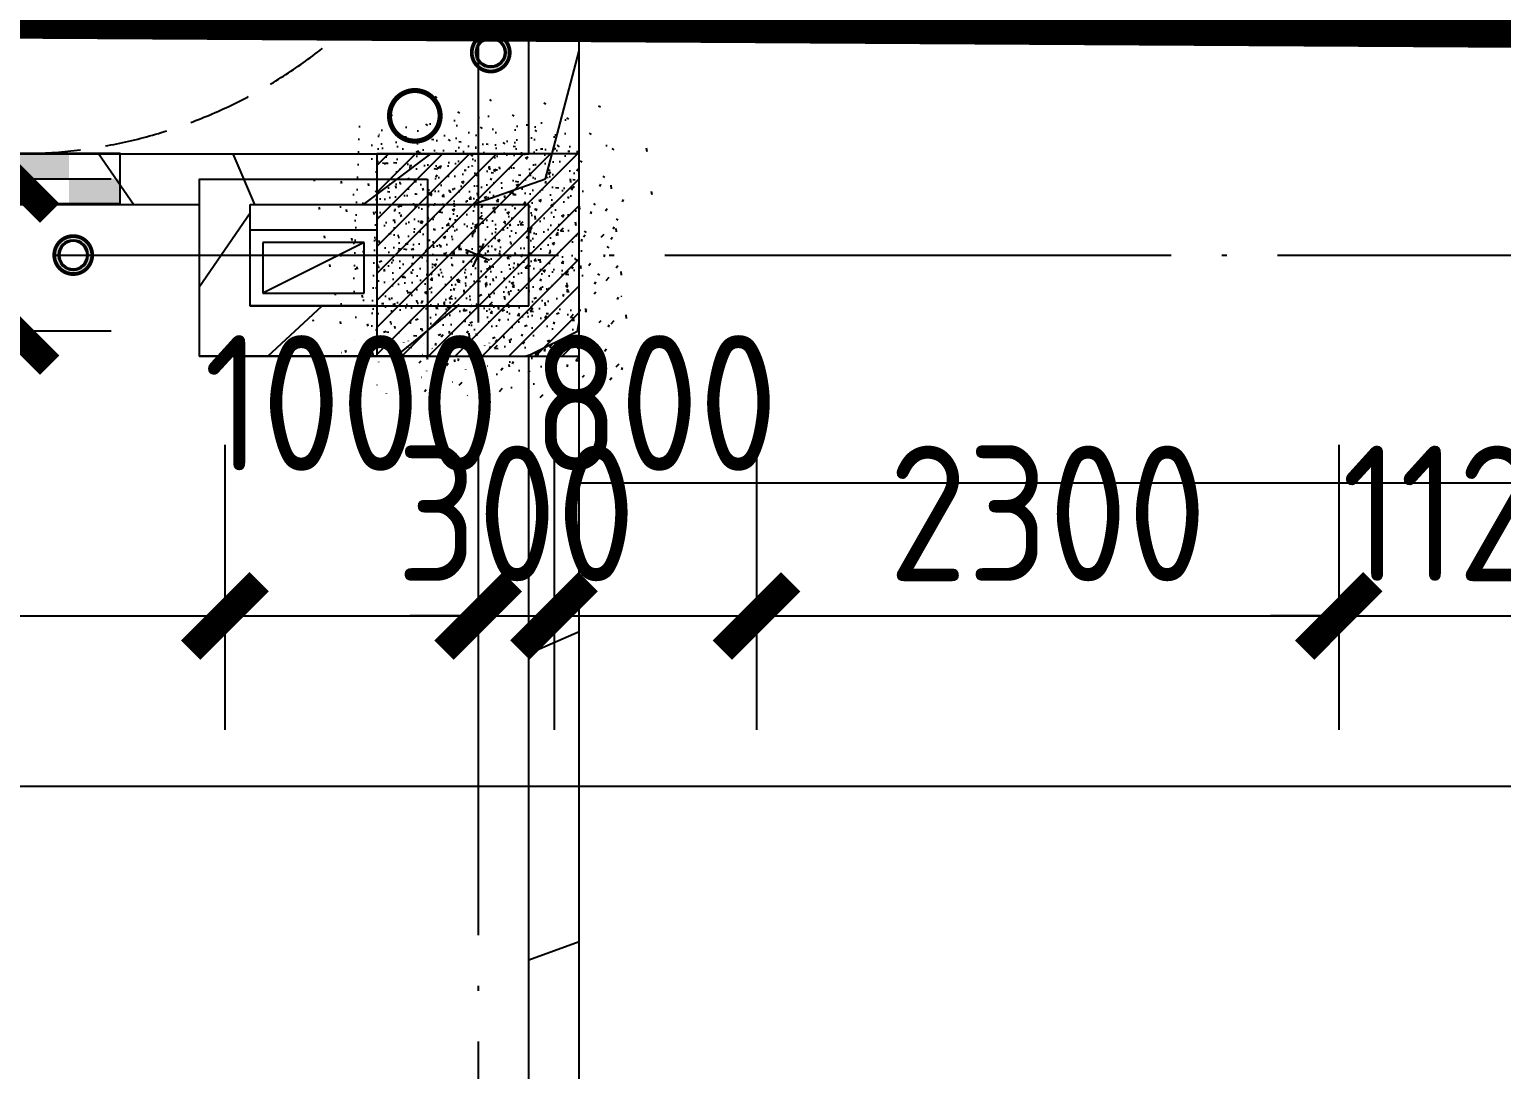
# Model space of a CAD drawing. Header units: inches. Extents: x 0 to 1813292486, y 0 to 3473589894.
# Drawn here: x 600563714 to 600569529, y 3473209201 to 3473213309 of the extents above; entities that cross this region are included whole.
import ezdxf
from ezdxf.enums import TextEntityAlignment as Align
from ezdxf.xclip import XClip

# ---------------------------------------------------------------- set-up
doc = ezdxf.new("R2010")
doc.units = ezdxf.units.IN
doc.header["$LTSCALE"] = 1000
doc.header["$MEASUREMENT"] = 0
doc.header["$XCLIPFRAME"] = 2
for name, pattern in [('AX-MALL-GIRD-200$0$DOTE', [2.4200000000000004, 2, -0.2, 0.02, -0.2]), ('AX-MALL-WALL-P02-QT$0$DASH', [0.35, 0.25, -0.1]), ('AX-MALL-WALL-P02-QT$0$DOTE', [2.4200000000000004, 2, -0.2, 0.02, -0.2]), ('PX-MALL-P02-LG$0$CONTINOUS', [0])]:
    doc.linetypes.add(name, pattern=pattern)
for name, color, linetype in [('A-Anno-Note', 241, 'Continuous'), ('AX-MALL-DIM-P02$0$A-Anno-Dims', 3, 'Continuous'), ('AX-MALL-DIM-P02$0$A-Detl-Thin', 131, 'Continuous'), ('AX-MALL-GIRD-200$0$A-Grid', 222, 'AX-MALL-GIRD-200$0$DOTE'), ('AX-MALL-P02-200$0$A-Anno-Note', 241, 'Continuous'), ('AX-MALL-WALL-P02$0$A-Anno-Note', 241, 'Continuous'), ('AX-MALL-WALL-P02-QT$0$_T_S__T_ELEV_A-STRS', 7, 'Continuous'), ('AX-MALL-WALL-P02-QT$0$A-Detl-Patt', 8, 'Continuous'), ('AX-MALL-WALL-P02-QT$0$A-Detl-Thin', 131, 'Continuous'), ('AX-MALL-WALL-P02-QT$0$A-Strs', 151, 'Continuous'), ('AX-MALL-WALL-P02-QT$0$A-Wall', 2, 'Continuous'), ('AX-MALL-WALL-P02-QT$0$A-Wall-Patt', 13, 'Continuous'), ('AX-MALL-WALL-P02-QT$0$A-Wind', 4, 'Continuous'), ('AX-MALL-ZTKD-P02$0$A-Anno-Note', 241, 'Continuous'), ('MX-MALL-P02-LG$0$M-VT-DUCT-FLG', 40, 'Continuous'), ('MX-MALL-P02-LG$0$M-VT-DUCT-KED', 170, 'Continuous'), ('MX-MALL-P02-LG$0$M-VT-DUCT-SAD', 90, 'Continuous'), ('PX-MALL-P02-LG$0$P-Hydt-Pipe', 221, 'Continuous'), ('PX-MALL-P02-LG$0$P-Hydt-Xz', 11, 'PX-MALL-P02-LG$0$Xz_LINE'), ('PX-MALL-P02-LG$0$P-Pipe-Risr', 7, 'Continuous'), ('PX-MALL-P02-LG$0$P-Pipe-Risr-Arch', 6, 'Continuous'), ('PX-MALL-P02-LG$0$P-Pipe-Risr-W100', 6, 'Continuous'), ('PX-MALL-P02-LG$0$P-Pipe-Risr-W50', 6, 'Continuous'), ('PX-MALL-P02-LG$0$P-Sewr-Pipe', 123, 'PX-MALL-P02-LG$0$CONTINOUS'), ('PX-MALL-P02-LG$0$P-Stom-pipe', 4, 'PX-MALL-P02-LG$0$CONTINOUS'), ('SX-MALL-LT-TZ-2F(M)$0$SX-S1-TZ-(2F~3F)$0$A-Strs', 151, 'Continuous'), ('SX-MALL-LT-TZ-2F(M)$0$SX-S1-TZ-(2F~3F)$0$TZ', 255, 'Continuous'), ('SX-MALL-TZ-2F~3F$0$S-DIMS', 81, 'Continuous'), ('SX-MALL-WALL-L-1F~2F$0$S-COLU', 30, 'Continuous'), ('SX-MALL-WALL-L-1F~2F$0$S-PATT-WALL', 83, 'Continuous'), ('SX-MALL-WALL-L-1F~2F$0$单形心', 4, 'Continuous')]:
    doc.layers.add(name, color=color, linetype=linetype)
doc.layers.add('MX-MALL-P02-LG$0$M-AUX-TO-ARCH', color=1, linetype='Continuous', plot=False)
doc.styles.add('AX-MALL-DIM-P02$0$_TCH_DIM_T3', font='gbenor.shx')
doc.styles.add('PX-MALL-P02-LG$0$jzfz', font='gbenor.shx', dxfattribs={"bigfont": 'gbcbig.shx'})
doc.styles.add('PX-MALL-P02-LG$0$Standard', font='gbenor.shx', dxfattribs={"bigfont": 'gbcbig.shx'})
doc.linetypes.add('PX-MALL-P02-LG$0$Xz_LINE', pattern='A,2,-0.2,["Xz",PX-MALL-P02-LG$0$Standard,S=0.15,R=0,X=-0.1,Y=-0.08],-0.2', length=2.4)
doc.dimstyles.new('AX-MALL-DIM-P02$0$_TCH_ARCH&&180', dxfattribs={"dimtxt": 535.5, "dimasz": 270, "dimexe": 450, "dimexo": 450, "dimgap": 137.25, "dimtad": 1, "dimdec": 0, "dimzin": 0, "dimdsep": 46, "dimtxsty": 'AX-MALL-DIM-P02$0$_TCH_DIM_T3', "dimblk": 'AX-MALL-DIM-P02$0$_ArchTick', "dimcen": 0.09, "dimclrt": 7, "dimazin": 2, "dimtfac": 1, "dimtdec": 0, "dimtix": 1, "dimtmove": 2, "dimatfit": 3, "dimfxl": 500, "dimtolj": 1, "dimtzin": 0, "dimarcsym": 0})
pattern_1 = [(45, (0, 359.0227), (-353.55353201463, 353.55353201463), [])]

# ---------------------------------------------------------------- blocks, each defined once
blk = doc.blocks.new('AX-MALL-GIRD-200')
at = {"layer": 'AX-MALL-GIRD-200$0$A-Grid'}
for p, q in [((600401631.5671628, 3473162765.920172), (600362902.028213, 3473058802.19309)), ((600218521.0220362, 3473133579.090285), (600576417.0261351, 3473000252.327003))]:
    blk.add_line(p, q, dxfattribs=at)
blk = doc.blocks.new('AX-MALL-WALL-P02-QT$0$tj')
at = {"layer": 'AX-MALL-WALL-P02-QT$0$A-Detl-Patt'}
h = blk.add_hatch(dxfattribs=at)
h.set_pattern_fill('STEEL', color=256, scale=100.0000000000001, angle=50.43183869082386)
h.set_pattern_definition([(75.00000000004839, (-14278.19445574284, 156289.8254051208), (-153.3407249234246, 41.08752340989569), []), (75.00000000004839, (-14317.88195610046, 156358.5661673546), (-153.3407249234246, 41.08752340989569), [])])
edge = h.paths.add_edge_path()
edge.add_line((88101.273016572, 47666.64152574539), (87883.93542659283, 47459.84604215622))
edge.add_line((87883.93542659283, 47459.84604215622), (91571.54751467705, 43584.64122533798))
edge.add_arc((262949.389629302, 558937.705083496), 543101.4133620498, 251.6057364187558, 260.0288666978238)
edge.add_arc((172180.8466627672, -2862.146247219684), 27099.9982179492, 64.7128659603706, 96.9316049602786, ccw=False)
edge.add_arc((262948.9730309481, 558936.3205539446), 543099.9677998082, 261.6155114784545, 271.7251478115656)
edge.add_line((279298.9759148359, 16082.51663446426), (279298.9759315252, 16382.65274763107))
edge.add_arc((262948.9742454757, 558936.3204835369), 542799.9676941936, 261.62020364125146, 271.7261014454634, ccw=False)
edge.add_arc((172180.8456921196, -2862.14609140989), 27400.00151046549, 64.80631838577902, 96.83815911678944)
edge.add_arc((262949.394896181, 558937.7037490648), 542801.4137571028, 251.6136389015772, 260.02417327084333, ccw=False)
edge.add_line((91737.26096642017, 43845.69257831573), (88101.273016572, 47666.64152574539))
blk = doc.blocks.new('SX-MALL-WALL-L-1F~2F$0$BANWANG_XINGXIN')
at = {"color": 0}
for points in [[(0.7071067811865476, 0.7071067811865475), (-0.7071067811865477, -0.7071067811865475)], [(-0.7071067811865475, 0.7071067811865476), (0.7071067811865474, -0.7071067811865477)]]:
    blk.add_lwpolyline(points, dxfattribs=at)
blk = doc.blocks.new('SX-MALL-WALL-L-1F~2F')
at = {"layer": 'SX-MALL-WALL-L-1F~2F$0$S-PATT-WALL'}
h = blk.add_hatch(dxfattribs=at)
h.set_pattern_fill('钢筋混凝土', color=256, scale=15, pattern_type=2)
h.set_pattern_definition([(24.56816131876918, (600332848.5159376, 3473133887.589986), (-31.18316060756021, 68.21004687377882), []), (29.56816131876925, (600332848.5159376, 3473133887.589986), (97.53445422577846, -46.37920049590846), [11.25, -123.75]), (334.5681613187692, (600332848.5159376, 3473133887.589986), (19.88439775835759, 112.9961142864107), [9, -99]), (80.01956131876923, (600332856.6438087, 3473133883.725054), (117.4189029535321, 66.61682170576017), [9.5610285, -105.1713168]), (25.75236131876919, (600332858.9887226, 3473133915.702631), (141.3476152674957, -79.15081590010527), [16.87499999999951, -185.6249999999961]), (76.20376131876925, (600332870.7676862, 3473133909.106722), (182.3878362713222, 87.98253900728311), [14.3415432, -157.75695]), (330.7523613187692, (600332858.9887226, 3473133915.702631), (182.387767611897, 87.98268144025062), [13.49999999999976, -148.4999999999961]), (0.5681613187692669, (600332870.4268485, 3473133903.438077), (62.82047321120105, -87.84980446922418), [11.25, -123.75]), (305.5681613187692, (600332870.4268485, 3473133903.438077), (72.17288940056439, 89.18848105901375), [9, -99]), (51.01956131876926, (600332875.6618832, 3473133896.117257), (134.9933625470349, 1.33857134020591), [9.5610285, -105.1713168]), (17.06816131876921, (600332848.5159376, 3473133887.589986), (19.14085714793764, 46.15589493924091), [0.75, -97.8, 0.75, -100.5, 0.75, -99.375]), (347.0681613187692, (600332848.5159376, 3473133887.589986), (57.63084699394109, 41.66442757030211), [0.75, -57.3, 0.75, -95.55, 0.75, -37.875]), (307.0681613187692, (600332817.1703391, 3473133899.267141), (73.85474001336534, -31.12342331039777), [0.75, -37.5, 0.75, -117, 0.75, -155.25]), (297.0681613187692, (600332803.1140169, 3473133904.503534), (87.2164167648191, -16.46683781742514), [0.75, -48.75, 0.75, -77.69999999999999, 0.75, -110.25])])
h.paths.add_polyline_path([(600370003.9415896, 3473076720.403595), (600370283.2158543, 3473077470.074112), (600369533.5453368, 3473077749.348377), (600369254.271072, 3473076999.677861)])
at = {"layer": 'SX-MALL-WALL-L-1F~2F$0$S-COLU'}
blk.add_lwpolyline([(600370003.9415896, 3473076720.403595), (600370283.2158543, 3473077470.074112), (600369533.5453368, 3473077749.348377), (600369254.271072, 3473076999.677861)], close=True, dxfattribs=at)
at = {"layer": 'SX-MALL-WALL-L-1F~2F$0$单形心', "xscale": 50, "yscale": 50, "zscale": 50}
blk.add_blockref('SX-MALL-WALL-L-1F~2F$0$BANWANG_XINGXIN', (600369768.7434632, 3473077234.875986), dxfattribs=at)
blk = doc.blocks.new('SX-MALL-WALL-L-2F~3F')
ref = blk.add_blockref('SX-MALL-WALL-L-1F~2F', (0, 0))
XClip(ref).set_block_clipping_path([(600349769.7341375, 3473074679.418533), (600357001.7302529, 3473071985.287766), (600356499.8725733, 3473070638.124951), (600359302.5086629, 3473069594.060767), (600362345.1765132, 3473077761.653201), (600381551.4312518, 3473070606.759726), (600391553.7259278, 3473066880.611454), (600387749.827644, 3473056669.608357), (600391632.1759799, 3473055223.319679), (600395635.5522461, 3473065969.791956), (600406982.2408491, 3473061742.817497), (600403058.8006672, 3473051210.921831), (600412723.2437257, 3473047610.6332), (600445093.3740637, 3473134503.466942), (600393055.2444371, 3473153889.197227), (600387463.4997383, 3473138878.984498), (600380158.3525343, 3473141600.366193), (600382830.751978, 3473148774.027779), (600388210.8522022, 3473146769.782572), (600390696.2253517, 3473153441.399696), (600277474.697425, 3473195619.741203), (600273446.9822528, 3473184807.934726), (600257129.111771, 3473190886.82031), (600241575.9633431, 3473149136.690594), (600258197.8999482, 3473142944.531458), (600255239.7303221, 3473135003.762026), (600263182.3271956, 3473132044.911624), (600260741.6763649, 3473125493.34496), (600269350.4970673, 3473122286.306632), (600271511.1407766, 3473128086.235537), (600286270.1853781, 3473122588.058336), (600284109.5416689, 3473116788.129431), (600282580.7823727, 3473112684.400902), (600291840.7574171, 3473109234.788475), (600290827.7957876, 3473106515.642598), (600293360.405141, 3473105572.171298), (600294731.2544166, 3473109252.0137), (600323175.4764534, 3473098655.706329), (600321336.3302773, 3473093718.790065), (600344750.773286, 3473084996.222976), (600341987.4689643, 3473077578.540671), (600344583.6790427, 3473076611.376234), (600346015.5062013, 3473080454.904757), (600351201.5612961, 3473078522.947055)])
blk = doc.blocks.new('SX-MALL-WALL-2F~3F')
blk.add_blockref('SX-MALL-WALL-L-2F~3F', (0, 0))
blk = doc.blocks.new('MX-MALL-P02-LG$0$YHJJ-P02')
at = {"layer": 'MX-MALL-P02-LG$0$M-AUX-TO-ARCH'}
for points in [[(-28359.12318301201, -63399.99999809265), (-28359.1231867075, -64099.99999904633), (-29259.12318539619, -64099.99999952316), (-29259.12318456173, -63400.00000047684)], [(-28559.12318372726, -63599.99999904633), (-28559.12318480015, -63899.99999713898), (-29059.12318468094, -63899.99999952316), (-29059.12318634987, -63599.99999523163)]]:
    blk.add_lwpolyline(points, close=True, dxfattribs=at)
at = {"layer": 'MX-MALL-P02-LG$0$M-VT-DUCT-FLG'}
blk.add_line((-28609.12318424147, -63649.99999897159), (-29009.12318416674, -63849.99999912106), dxfattribs=at)
at = {"layer": 'MX-MALL-P02-LG$0$M-VT-DUCT-KED'}
for p, q in [((-28609.12318424147, -63649.99999897159), (-29009.12318424147, -63649.99999912106)), ((-29009.12318424147, -63649.99999912106), (-29009.12318416674, -63849.99999912106)), ((-28609.12318416674, -63849.99999897159), (-28609.12318424147, -63649.99999897159)), ((-29009.12318416674, -63849.99999912106), (-28609.12318416674, -63849.99999897159))]:
    blk.add_line(p, q, dxfattribs=at)
blk = doc.blocks.new('MX-MALL-P02-LG')
at = {"layer": 'MX-MALL-P02-LG$0$M-VT-DUCT-SAD', "rotation": 339.5681613187875}
blk.add_blockref('MX-MALL-P02-LG$0$YHJJ-P02', (600418393.5374048, 3473127097.242905), dxfattribs=at)
blk = doc.blocks.new('SX-MALL-LT-TZ-2F(M)$0$SX-S1-TZ-(2F~3F)$0$TZ')
at = {"layer": 'SX-MALL-LT-TZ-2F(M)$0$SX-S1-TZ-(2F~3F)$0$A-Strs'}
h = blk.add_hatch(color=0, dxfattribs=at)
h.dxf.hatch_style = 1
h.paths.add_polyline_path([(-186775.5959191918, 16586.87351322174), (-186975.5954445004, 16586.43784570694), (-186975.3828500509, 16486.43807125092), (-186775.3780853152, 16486.87375020981)])
h.paths.add_polyline_path([(-186975.3828500509, 16486.43807125092), (-187175.3771362901, 16486.00241565704), (-187175.1593025327, 16386.00265312195), (-186975.1702555418, 16386.43829774857)])
at = {"layer": 'SX-MALL-LT-TZ-2F(M)$0$SX-S1-TZ-(2F~3F)$0$A-Strs', "color": 0}
blk.add_lwpolyline([(-187175.5949700475, 16586.00217819214), (-187175.1593025327, 16386.00265312195), (-186775.1602514982, 16386.87398815155), (-186775.5959191918, 16586.87351322174)], close=True, dxfattribs=at)
blk = doc.blocks.new('SX-MALL-LT-TZ-2F(M)')
at = {"layer": 'SX-MALL-LT-TZ-2F(M)$0$SX-S1-TZ-(2F~3F)$0$TZ', "color": 7, "xscale": -1, "rotation": 159.6899687316377}
blk.add_blockref('SX-MALL-LT-TZ-2F(M)$0$SX-S1-TZ-(2F~3F)$0$TZ', (600549433.3107896, 3473028644.384966), dxfattribs=at)
blk = doc.blocks.new('SX-MALL-TZ-2F~3F')
at = {"layer": 'SX-MALL-TZ-2F~3F$0$S-DIMS'}
blk.add_blockref('SX-MALL-LT-TZ-2F(M)', (0.08505654335021973, 0.258394181728363), dxfattribs=at)
blk = doc.blocks.new('AX-MALL-WALL-P02-QT')
at = {"layer": 'AX-MALL-WALL-P02-QT$0$A-Wall-Patt'}
h = blk.add_hatch(dxfattribs=at)
h.set_pattern_fill('普通砖', color=256, scale=200, style=0)
h.set_pattern_definition(pattern_1)
h.paths.add_polyline_path([(600370123.3614851, 3473077422.911009), (600370248.3065712, 3473077376.365298), (600370946.4922355, 3473079250.541594), (600370828.8931726, 3473079507.777789), (600370095.7982252, 3473077539.892679)])
h = blk.add_hatch(dxfattribs=at)
h.set_pattern_fill('普通砖', color=256, scale=200, style=0)
h.set_pattern_definition(pattern_1)
h.paths.add_polyline_path([(600365926.0646685, 3473078950.956052), (600365996.5006276, 3473078853.574225), (600368807.7650678, 3473077806.295731), (600368924.7467378, 3473077833.85899), (600368971.2924488, 3473077958.804077), (600365972.6103793, 3473079075.901138)])
h = blk.add_hatch(dxfattribs=at)
h.set_pattern_fill('普通砖', color=256, scale=200, style=0)
h.set_pattern_definition(pattern_1)
h.paths.add_polyline_path([(600368924.7467378, 3473077833.858991), (600368995.182697, 3473077736.477164), (600370025.9796588, 3473077352.475049), (600370123.3614851, 3473077422.911009), (600370095.7982252, 3473077539.892679), (600368971.2924488, 3473077958.804077)])
h = blk.add_hatch(dxfattribs=at)
h.set_pattern_fill('普通砖', color=256, scale=200, style=0)
h.set_pattern_definition(pattern_1)
h.paths.add_polyline_path([(600368598.3093687, 3473077244.042842), (600368855.5455643, 3473077361.641905), (600368995.182697, 3473077736.477164), (600368924.7467378, 3473077833.85899), (600368807.7650678, 3473077806.295731)])
h = blk.add_hatch(dxfattribs=at)
h.set_pattern_fill('普通砖', color=256, scale=200, style=0)
h.set_pattern_definition(pattern_1)
h.paths.add_polyline_path([(600369913.9057859, 3473076860.658121), (600370038.850872, 3473076814.11241), (600370248.3065712, 3473077376.365298), (600370123.3614851, 3473077422.911009), (600370025.9796588, 3473077352.475049), (600369886.342526, 3473076977.639791)])
h = blk.add_hatch(dxfattribs=at)
h.set_pattern_fill('普通砖', color=256, scale=200, style=0)
h.set_pattern_definition(pattern_1)
h.paths.add_polyline_path([(600368855.5455643, 3473077361.641905), (600368598.3093687, 3473077244.042842), (600369816.5239596, 3473076790.222161), (600369913.9057859, 3473076860.658121), (600369886.342526, 3473076977.639791)])
h = blk.add_hatch(dxfattribs=at)
h.set_pattern_fill('普通砖', color=256, scale=200, style=0)
h.set_pattern_definition(pattern_1)
h.paths.add_polyline_path([(600366975.8554873, 3473068591.953695), (600370038.850872, 3473076814.11241), (600369913.9057859, 3473076860.658121), (600369816.5239596, 3473076790.222161), (600366788.4378581, 3473068661.772261)])
at = {"layer": 'AX-MALL-WALL-P02-QT$0$_T_S__T_ELEV_A-STRS', "linetype": 'AX-MALL-WALL-P02-QT$0$DOTE', "const_width": 150}
blk.add_lwpolyline([(600234247.8536268, 3473153011.494684), (600262405.5662599, 3473142521.920496), (600259473.1864733, 3473134650.380063), (600277652.6965212, 3473127877.979127), (600276745.0551592, 3473125441.549947), (600276745.055159, 3473125441.549947), (600276046.8694955, 3473123567.373652), (600279607.804453, 3473122240.820894), (600279607.8044529, 3473122240.820893), (600286917.0919989, 3473119517.896807), (600286114.1784856, 3473117362.594068), (600305090.2134603, 3473110293.464231), (600303222.5668081, 3473105280.042639), (600316013.8200127, 3473100514.925489), (600314879.2683095, 3473097469.389009), (600322235.4102613, 3473094729.010282), (600324225.2394023, 3473100070.412719), (600344138.3625215, 3473092652.190045), (600342323.0797966, 3473087779.331682), (600442122.9674294, 3473050600.945104)], dxfattribs=at)
at = {"layer": 'AX-MALL-WALL-P02-QT$0$A-Strs'}
blk.add_line((600369829.3951697, 3473076251.85951), (600382386.3763359, 3473071574.015565), dxfattribs=at)
at = {"layer": 'AX-MALL-WALL-P02-QT$0$A-Strs', "linetype": 'AX-MALL-WALL-P02-QT$0$DASH'}
blk.add_lwpolyline([(600369634.1607618, 3473082087.121578, -0.4142135621634755), (600370780.7516199, 3473079579.068684), (600370710.933053, 3473079391.651055, -0.4142135621629859), (600368202.8801618, 3473078245.060194, -0.4142135621629859)], format="xyb", dxfattribs=at)
at = {"layer": 'AX-MALL-WALL-P02-QT$0$A-Wall'}
for p, q in [((600370095.7982252, 3473077539.892679), (600370828.8931726, 3473079507.777789)), ((600370248.3065712, 3473077376.365298), (600370946.4922355, 3473079250.541594)), ((600365972.6103793, 3473079075.901138), (600368971.2924488, 3473077958.804077)), ((600365996.5006276, 3473078853.574225), (600368807.7650678, 3473077806.295731)), ((600368971.2924488, 3473077958.804077), (600370095.7982252, 3473077539.892679)), ((600368598.3093687, 3473077244.042842), (600368807.7650678, 3473077806.295731)), ((600368855.5455643, 3473077361.641905), (600368995.182697, 3473077736.477164)), ((600368995.182697, 3473077736.477164), (600370025.9796588, 3473077352.475049)), ((600370038.850872, 3473076814.11241), (600370248.3065712, 3473077376.365298)), ((600368855.5455643, 3473077361.641905), (600369886.342526, 3473076977.639791)), ((600369886.342526, 3473076977.639791), (600370025.9796588, 3473077352.475049)), ((600368598.3093687, 3473077244.042842), (600369816.5239596, 3473076790.222161)), ((600366788.4378581, 3473068661.772261), (600369816.5239596, 3473076790.222161)), ((600366975.8554873, 3473068591.953695), (600370038.850872, 3473076814.11241))]:
    blk.add_line(p, q, dxfattribs=at)
at = {"layer": 'AX-MALL-WALL-P02-QT$0$A-Detl-Patt'}
blk.add_blockref('SX-MALL-TZ-2F~3F', (0, 0), dxfattribs=at)
at = {"layer": 'AX-MALL-WALL-P02-QT$0$A-Detl-Thin'}
for name in ['MX-MALL-P02-LG', 'SX-MALL-WALL-2F~3F']:
    blk.add_blockref(name, (0, 0), dxfattribs=at)
at = {"layer": 'AX-MALL-WALL-P02-QT$0$A-Detl-Thin', "rotation": 339.5681613091762}
blk.add_blockref('AX-MALL-WALL-P02-QT$0$tj', (600144118.6961328, 3473128496.287411), dxfattribs=at)
at = {"layer": 'AX-MALL-WALL-P02-QT$0$A-Wind'}
blk.add_blockref('AX-MALL-GIRD-200', (0, 0), dxfattribs=at)
blk = doc.blocks.new('AX-MALL-WALL-P02')
at = {"layer": 'AX-MALL-WALL-P02$0$A-Anno-Note'}
blk.add_blockref('AX-MALL-WALL-P02-QT', (0, 0), dxfattribs=at)
blk = doc.blocks.new('PX-MALL-P02-LG$0$P-Risr')
at = {"layer": 'PX-MALL-P02-LG$0$P-Pipe-Risr-W50'}
h = blk.add_hatch(color=0, dxfattribs=at)
edge = h.paths.add_edge_path()
edge.add_ellipse((0, 0), major_axis=(47.05795628796547, 47.05795628796547), ratio=0.9999999999999695, start_angle=225.0000000000009, end_angle=405.0000000000009, ccw=False)
edge.add_ellipse((0, 0), major_axis=(47.05795628796764, 47.05795628796764), ratio=0.9999999999998785, start_angle=133.9675974886221, end_angle=225.0000000000035, ccw=False)
edge.add_line((-66.53919663240958, 1.199087783927098), (-54.4367953546693, 1.199087783927098))
edge.add_ellipse((0, 0), major_axis=(-38.50196423560672, 38.50196423560672), ratio=0.9999999999999859, start_angle=43.73814098242129, end_angle=134.9999999999996)
edge.add_ellipse((0, 0), major_axis=(38.50196423561096, 38.50196423561096), ratio=0.9999999999998216, start_angle=225.0000000000051, end_angle=405.0000000000051)
edge.add_ellipse((0, 0), major_axis=(38.50196423560679, 38.50196423560679), ratio=0.9999999999999831, start_angle=45.00000000000048, end_angle=133.7381409824204)
edge.add_line((-54.43679535467527, 1.199087783927098), (-66.53919663241555, 1.199087783927098))
edge.add_ellipse((0, 0), major_axis=(-47.05795628796762, 47.05795628796762), ratio=0.9999999999998742, start_angle=-45.00000000000358, end_angle=43.967597488629224, ccw=False)
at = {"layer": 'PX-MALL-P02-LG$0$P-Pipe-Risr-Arch', "ltscale": 0.7}
blk.add_circle((0, 0), 59.29000000000001, dxfattribs=at)
at = {"layer": 'PX-MALL-P02-LG$0$P-Pipe-Risr-W100', "color": 0, "const_width": 15}
blk.add_lwpolyline([(-75, 0, 1), (75, 0, 1)], format="xyb", close=True, dxfattribs=at)
at = {"layer": 'PX-MALL-P02-LG$0$P-Pipe-Risr-W50'}
blk.add_circle((0, 0), 54.45000000000001, dxfattribs=at)
at = {"layer": 'PX-MALL-P02-LG$0$P-Pipe-Risr', "style": 'PX-MALL-P02-LG$0$jzfz', "width": 0.6, "flags": 1}
for tag, p in [('SYS-MARK', (0.3310501334344735, -45.65933377496549)), ('RANGE', (0.3337570973526454, -45.67887874227017))]:
    blk.add_attdef(tag, text='', height=0.015625, dxfattribs=at).set_placement(p, align=Align.MIDDLE)
blk = doc.blocks.new('PX-MALL-P02-LG$0$20220509195141')
at = {"layer": 'PX-MALL-P02-LG$0$P-Stom-pipe', "ltscale": 0.7, "const_width": 20}
blk.add_lwpolyline([(-140.3634262084961, -72.80864715576172, 1), (-283.853928565979, 66.5128356218338, 1)], format="xyb", close=True, dxfattribs=at)
blk = doc.blocks.new('PX-MALL-P02-LG$0$A$C3A6D0A61')
at = {"layer": 'PX-MALL-P02-LG$0$P-Stom-pipe'}
blk.add_blockref('PX-MALL-P02-LG$0$20220509195141', (424.217351436615, 6.295813858509064), dxfattribs=at)
blk = doc.blocks.new('PX-MALL-P02-LG')
at = {"layer": 'PX-MALL-P02-LG$0$P-Hydt-Pipe', "color": 221, "rotation": 339.5681600166072}
blk.add_blockref('PX-MALL-P02-LG$0$P-Risr', (600370094.8721411, 3473077967.09187), dxfattribs=at)
at = {"layer": 'PX-MALL-P02-LG$0$P-Hydt-Xz', "rotation": 23.7178967193095}
blk.add_blockref('PX-MALL-P02-LG$0$A$C3A6D0A61', (600369533.5453768, 3473077749.348416), dxfattribs=at)
at = {"layer": 'PX-MALL-P02-LG$0$P-Sewr-Pipe', "ltscale": 0.7, "xscale": -0.9999999999999997, "rotation": 69.56816209922255}
blk.add_blockref('PX-MALL-P02-LG$0$P-Risr', (600368269.9373446, 3473077793.18407), dxfattribs=at)
blk = doc.blocks.new('AX-MALL-ZTKD-P02')
at = {"layer": 'AX-MALL-ZTKD-P02$0$A-Anno-Note'}
blk.add_blockref('AX-MALL-GIRD-200', (0, 0), dxfattribs=at)
blk = doc.blocks.new('AX-MALL-DIM-P02$0$_ArchTick')
at = {"color": 0, "linetype": 'ByBlock', "const_width": 0.4}
blk.add_lwpolyline([(-0.5, -0.5), (0.5, 0.5)], dxfattribs=at)
blk = doc.blocks.new('*D717')
at = {"layer": 'AX-MALL-DIM-P02$0$A-Anno-Dims', "color": 0, "lineweight": -2, "transparency": 16777216}
for p, q in [((600365571.1535925, 3473077998.249683), (600365178.2302297, 3473076943.504973)), ((600365335.3220071, 3473077365.194638), (600368334.004064, 3473076248.097556)), ((600368569.8356494, 3473076881.152601), (600368176.9122866, 3473075826.407891))]:
    blk.add_line(p, q, dxfattribs=at)
at = {"layer": 'AX-MALL-DIM-P02$0$A-Anno-Dims', "color": 0, "lineweight": -2, "transparency": 16777216, "xscale": 270, "yscale": 270, "zscale": 270}
for p, rotation in [((600365335.3220071, 3473077365.194638), 159.5681608884342), ((600368334.004064, 3473076248.097556), 339.5681608884342)]:
    blk.add_blockref('AX-MALL-DIM-P02$0$_ArchTick', p, dxfattribs=dict(at, rotation=rotation))
at = {"layer": 'AX-MALL-DIM-P02$0$A-Anno-Dims', "color": 7, "transparency": 16777216, "insert": (600366976.0456349, 3473077186.166796), "char_height": 535.5, "attachment_point": 5, "rotation": 339.5681608884342, "style": 'AX-MALL-DIM-P02$0$_TCH_DIM_T3'}
blk.add_mtext('\\A1;3200', dxfattribs=at)
blk = doc.blocks.new('*D718')
at = {"layer": 'AX-MALL-DIM-P02$0$A-Anno-Dims', "color": 0, "lineweight": -2, "transparency": 16777216}
for p, q in [((600368569.8356491, 3473076881.152601), (600368176.9122864, 3473075826.407891)), ((600369506.9237994, 3473076532.059761), (600369114.0004367, 3473075477.315051)), ((600368334.0040637, 3473076248.097556), (600369271.092214, 3473075899.004715))]:
    blk.add_line(p, q, dxfattribs=at)
at = {"layer": 'AX-MALL-DIM-P02$0$A-Anno-Dims', "color": 0, "lineweight": -2, "transparency": 16777216, "xscale": 270, "yscale": 270, "zscale": 270}
for p, rotation in [((600368334.0040637, 3473076248.097556), 159.5681608940033), ((600369271.092214, 3473075899.004715), 339.5681608940033)]:
    blk.add_blockref('AX-MALL-DIM-P02$0$_ArchTick', p, dxfattribs=dict(at, rotation=rotation))
at = {"layer": 'AX-MALL-DIM-P02$0$A-Anno-Dims', "color": 7, "transparency": 16777216, "insert": (600369096.3097624, 3473076862.110809), "char_height": 535.5, "attachment_point": 5, "rotation": 339.5681608940033, "style": 'AX-MALL-DIM-P02$0$_TCH_DIM_T3'}
blk.add_mtext('\\A1;1000', dxfattribs=at)
blk = doc.blocks.new('*D719')
at = {"layer": 'AX-MALL-DIM-P02$0$A-Anno-Dims', "color": 0, "lineweight": -2, "transparency": 16777216}
for p, q in [((600369506.9237994, 3473076532.059761), (600369114.0004367, 3473075477.315051)), ((600369788.050242, 3473076427.331909), (600369395.1268792, 3473075372.587199)), ((600369271.092214, 3473075899.004715), (600369018.0784152, 3473075993.259782)), ((600369271.092214, 3473075899.004715), (600369552.2186565, 3473075794.276864)), ((600369552.2186565, 3473075794.276864), (600369805.2324555, 3473075700.021798))]:
    blk.add_line(p, q, dxfattribs=at)
at = {"layer": 'AX-MALL-DIM-P02$0$A-Anno-Dims', "color": 0, "lineweight": -2, "transparency": 16777216, "xscale": 270, "yscale": 270, "zscale": 270}
for p, rotation in [((600369271.092214, 3473075899.004715), 339.5681608729699), ((600369552.2186565, 3473075794.276864), 159.5681608729699)]:
    blk.add_blockref('AX-MALL-DIM-P02$0$_ArchTick', p, dxfattribs=dict(at, rotation=rotation))
at = {"layer": 'AX-MALL-DIM-P02$0$A-Anno-Dims', "color": 7, "transparency": 16777216, "insert": (600369553.0380352, 3473076226.161489), "char_height": 535.5, "attachment_point": 5, "rotation": 339.5681608729699, "style": 'AX-MALL-DIM-P02$0$_TCH_DIM_T3'}
blk.add_mtext('\\A1;300', dxfattribs=at)
blk = doc.blocks.new('*D720')
at = {"layer": 'AX-MALL-DIM-P02$0$A-Anno-Dims', "color": 0, "lineweight": -2, "transparency": 16777216}
for p, q in [((600369788.050242, 3473076427.331909), (600369395.1268792, 3473075372.587199)), ((600370537.7207334, 3473076148.057647), (600370144.7973707, 3473075093.312937)), ((600369552.2186565, 3473075794.276864), (600370301.889148, 3473075515.002602))]:
    blk.add_line(p, q, dxfattribs=at)
at = {"layer": 'AX-MALL-DIM-P02$0$A-Anno-Dims', "color": 0, "lineweight": -2, "transparency": 16777216, "xscale": 270, "yscale": 270, "zscale": 270}
for p, rotation in [((600369552.2186565, 3473075794.276864), 159.5681608879544), ((600370301.889148, 3473075515.002602), 339.5681608879544)]:
    blk.add_blockref('AX-MALL-DIM-P02$0$_ArchTick', p, dxfattribs=dict(at, rotation=rotation))
at = {"layer": 'AX-MALL-DIM-P02$0$A-Anno-Dims', "color": 7, "transparency": 16777216, "insert": (600370220.815526, 3473076443.199407), "char_height": 535.5, "attachment_point": 5, "rotation": 339.5681608879544, "style": 'AX-MALL-DIM-P02$0$_TCH_DIM_T3'}
blk.add_mtext('\\A1;800', dxfattribs=at)
blk = doc.blocks.new('*D721')
at = {"layer": 'AX-MALL-DIM-P02$0$A-Anno-Dims', "color": 0, "lineweight": -2, "transparency": 16777216}
for p, q in [((600370537.7207333, 3473076148.057647), (600370144.7973706, 3473075093.312937)), ((600370301.8891479, 3473075515.002602), (600372457.1911948, 3473074712.089328)), ((600372693.0227802, 3473075345.144373), (600372300.0994174, 3473074290.399663))]:
    blk.add_line(p, q, dxfattribs=at)
at = {"layer": 'AX-MALL-DIM-P02$0$A-Anno-Dims', "color": 0, "lineweight": -2, "transparency": 16777216, "xscale": 270, "yscale": 270, "zscale": 270}
for p, rotation in [((600370301.8891479, 3473075515.002602), 159.5681608844313), ((600372457.1911948, 3473074712.089328), 339.5681608844312)]:
    blk.add_blockref('AX-MALL-DIM-P02$0$_ArchTick', p, dxfattribs=dict(at, rotation=rotation))
at = {"layer": 'AX-MALL-DIM-P02$0$A-Anno-Dims', "color": 7, "transparency": 16777216, "insert": (600371520.9227706, 3473075493.066663), "char_height": 535.5, "attachment_point": 5, "rotation": 339.5681608844312, "style": 'AX-MALL-DIM-P02$0$_TCH_DIM_T3'}
blk.add_mtext('\\A1;2300', dxfattribs=at)
blk = doc.blocks.new('*D722')
at = {"layer": 'AX-MALL-DIM-P02$0$A-Anno-Dims', "color": 0, "lineweight": -2, "transparency": 16777216}
for p, q in [((600372693.0227802, 3473075345.144374), (600372300.0994177, 3473074290.399664)), ((600373747.2476465, 3473074952.414669), (600373354.324284, 3473073897.669959)), ((600372457.191195, 3473074712.089329), (600372204.177396, 3473074806.344395)), ((600372457.191195, 3473074712.089329), (600373511.4160613, 3473074319.359623)), ((600373511.4160613, 3473074319.359623), (600373764.4298602, 3473074225.104557))]:
    blk.add_line(p, q, dxfattribs=at)
at = {"layer": 'AX-MALL-DIM-P02$0$A-Anno-Dims', "color": 0, "lineweight": -2, "transparency": 16777216, "xscale": 270, "yscale": 270, "zscale": 270}
for p, rotation in [((600372457.191195, 3473074712.089329), 339.5681608997215), ((600373511.4160613, 3473074319.359623), 159.5681608997215)]:
    blk.add_blockref('AX-MALL-DIM-P02$0$_ArchTick', p, dxfattribs=dict(at, rotation=rotation))
at = {"layer": 'AX-MALL-DIM-P02$0$A-Anno-Dims', "color": 7, "transparency": 16777216, "insert": (600373125.6862274, 3473074895.245174), "char_height": 535.5, "attachment_point": 5, "rotation": 339.56816089972153, "style": 'AX-MALL-DIM-P02$0$_TCH_DIM_T3'}
blk.add_mtext('\\A1;1125', dxfattribs=at)
blk = doc.blocks.new('*D1482')
at = {"layer": 'AX-MALL-DIM-P02$0$A-Anno-Dims', "color": 0, "lineweight": -2, "transparency": 16777216}
for p, q in [((600368514.6934996, 3473078022.187036), (600367739.2109354, 3473078311.077047)), ((600367951.4449022, 3473077591.732385), (600368160.9006014, 3473078153.985272)), ((600368305.2378002, 3473077459.934149), (600367529.7552361, 3473077748.82416))]:
    blk.add_line(p, q, dxfattribs=at)
at = {"layer": 'AX-MALL-DIM-P02$0$A-Anno-Dims', "color": 0, "lineweight": -2, "transparency": 16777216, "xscale": 270, "yscale": 270, "zscale": 270}
for p, rotation in [((600368160.9006014, 3473078153.985272), 69.56816126452549), ((600367951.4449022, 3473077591.732385), 249.5681612645255)]:
    blk.add_blockref('AX-MALL-DIM-P02$0$_ArchTick', p, dxfattribs=dict(at, rotation=rotation))
at = {"layer": 'AX-MALL-DIM-P02$0$A-Anno-Dims', "color": 7, "transparency": 16777216, "insert": (600367521.47662, 3473077958.63141), "char_height": 535.5, "attachment_point": 5, "rotation": 69.56816126452547, "style": 'AX-MALL-DIM-P02$0$_TCH_DIM_T3'}
blk.add_mtext('\\A1;600', dxfattribs=at)
blk = doc.blocks.new('AX-MALL-DIM-P02')
at = {"layer": 'AX-MALL-DIM-P02$0$A-Detl-Thin'}
blk.add_blockref('AX-MALL-ZTKD-P02', (-2.384185791015625e-06, 9.5367431640625e-07), dxfattribs=at)
at = {"layer": 'AX-MALL-DIM-P02$0$A-Anno-Dims'}
for base, p1, p2, angle, picture, middle in [((600368160.9006014, 3473078153.985272), (600368726.9274662, 3473077302.842374), (600368936.3831654, 3473077865.095261), 69.56816126452547, '*D1482', (600367521.47662, 3473077958.63141)), ((600369271.092214, 3473075899.004715), (600368726.9274265, 3473077302.842266), (600369664.0155766, 3473076953.749425), 339.5681608684013, '*D718', (600369096.3097624, 3473076862.110809)), ((600370301.889148, 3473075515.002602), (600369945.1420193, 3473076849.021574), (600370694.8125107, 3473076569.747312), 339.5681608879544, '*D720', (600370220.815526, 3473076443.199407))]:
    dim = blk.add_linear_dim(base=base, p1=p1, p2=p2, angle=angle, dimstyle='AX-MALL-DIM-P02$0$_TCH_ARCH&&180', dxfattribs=at)
    dim.commit()
    dim.dimension.update_dxf_attribs({"geometry": picture, "text_midpoint": middle, "dimtype": 129})
for p1, p2, distance, picture, middle in [((600365728.2453698, 3473078419.939348), (600368726.9274266, 3473077302.842266), -1125.555494897327, '*D717', (600366976.0456349, 3473077186.166796)), ((600369664.015577, 3473076953.749425), (600369945.1420195, 3473076849.021574), -1125.5554950221724, '*D719', (600369553.0380352, 3473076226.161489)), ((600370694.8125107, 3473076569.747312), (600372850.1145577, 3473075766.834038), -1125.5554950221726, '*D721', (600371520.9227706, 3473075493.066663)), ((600372850.1145575, 3473075766.834038), (600373904.3394235, 3473075374.104333), -1125.5554947724818, '*D722', (600373125.6862274, 3473074895.245174))]:
    dim = blk.add_aligned_dim(p1=p1, p2=p2, distance=distance, dimstyle='AX-MALL-DIM-P02$0$_TCH_ARCH&&180', dxfattribs=at)
    dim.commit()
    dim.dimension.update_dxf_attribs({"geometry": picture, "text_midpoint": middle})
blk = doc.blocks.new('AX-MALL-P02-200')
at = {"layer": 'AX-MALL-P02-200$0$A-Anno-Note'}
blk.add_blockref('AX-MALL-WALL-P02', (0, 0), dxfattribs=at)
for name in ['AX-MALL-DIM-P02', 'PX-MALL-P02-LG']:
    blk.add_blockref(name, (0, 0), dxfattribs=at)

msp = doc.modelspace()

# ---------------------------------------------------------------- block references
at = {"layer": 'A-Anno-Note', "rotation": 20.43183869077545}
msp.add_blockref('AX-MALL-P02-200', (1250392458.527329, 9048125.682563305), dxfattribs=at)

doc.saveas('drawing.dxf')
